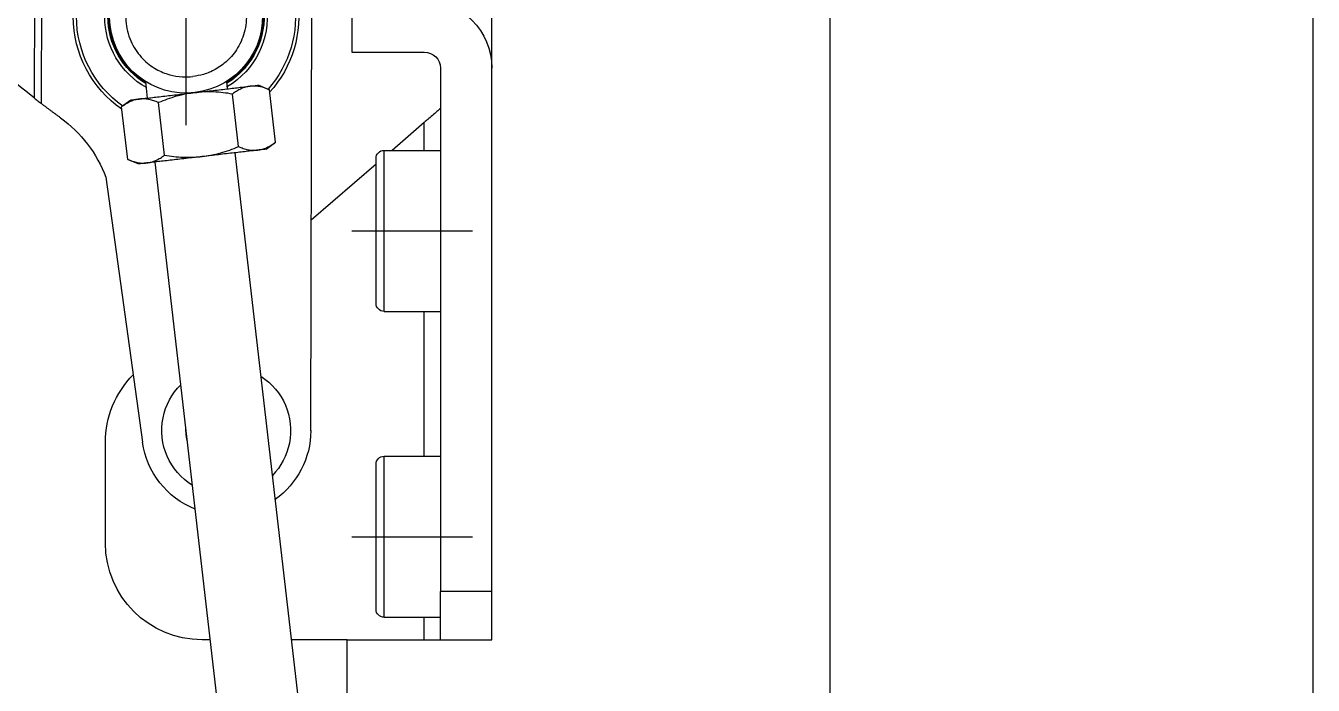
# Model space of a CAD drawing. Header units: millimetres. Extents: x -73584 to -37571, y -61249 to -50748.
# Drawn here: x -48039.7 to -47959.7, y -54371 to -54330 of the extents above; entities that cross this region are included whole.
import ezdxf

# ---------------------------------------------------------------- set-up
doc = ezdxf.new("R2010")
doc.units = ezdxf.units.MM
doc.header["$LTSCALE"] = 200
doc.linetypes.add('DOT_CENTER', pattern=[14, 12, -1, 0, -1])
doc.layers.add('1', color=7, linetype='Continuous')

# ---------------------------------------------------------------- blocks, each defined once
blk = doc.blocks.new('23-D0471-A_MALE-KINGPIN_STACKING_Absen__108', base_point=(442.3, -173.5))
at = {"color": 7, "linetype": 'Continuous'}
for p, q in [((504.8, -113.5), (504.8, -118.3)), ((508.8, -113.5), (504.8, -113.5)), ((504.8, -118.3), (504.8, -119.3)), ((504.8, -119.3), (504.8, -122.5)), ((469.3, -122.5), (464.8, -122.5)), ((471.8, -122.5), (469.3, -122.5)), ((501.8, -122.5), (471.8, -122.5)), ((504.8, -122.5), (501.8, -122.5)), ((508.8, -173.5), (460.8, -173.5))]:
    blk.add_line(p, q, dxfattribs=at)
blk = doc.blocks.new('23-D0472-A_BACK-LADDER_STACKING_Absen__109', base_point=(-490.2, -173.5))
at = {"layer": '1', "color": 1, "linetype": 'DOT_CENTER'}
blk.add_line((511.8, -143.5), (-492.2, -143.5), dxfattribs=at)
blk = doc.blocks.new('PH_23_LADDER-1m-KOLOM_STACKING_Absen__110', base_point=(-490.2, -173.5))
for name, p in [('23-D0472-A_BACK-LADDER_STACKING_Absen__109', (-490.2, -173.5)), ('23-D0471-A_MALE-KINGPIN_STACKING_Absen__108', (442.3, -173.5))]:
    blk.add_blockref(name, p)
blk = doc.blocks.new('23-A0235-B_WELDING-ASSEMBLY_LADDER-1m_STACKING_Absen__111', base_point=(-490.2, -423.5))
blk.add_blockref('PH_23_LADDER-1m-KOLOM_STACKING_Absen__110', (-490.2, -173.5))
blk = doc.blocks.new('LOW-HEAD-SOCKET-CAP-SCREW_DIN-7984_M6x10_A2-70_STAINLESS-STEEL_3__118', base_point=(493.4, -119.3))
at = {"color": 7, "linetype": 'Continuous'}
for p, q in [((493.4, -115.8), (493.4, -119.3)), ((496.4, -115.3), (493.9, -115.3)), ((498.4, -115.3), (496.4, -115.3)), ((500.4, -115.3), (498.4, -115.3)), ((502.9, -115.3), (500.4, -115.3)), ((503.4, -115.8), (503.4, -119.3)), ((493.4, -119.3), (495.4, -119.3)), ((495.4, -119.3), (498.4, -119.3)), ((498.4, -119.3), (501.4, -119.3)), ((501.4, -119.3), (501.8, -119.3)), ((503.4, -119.3), (501.8, -119.3))]:
    blk.add_line(p, q, dxfattribs=at)
at = {"color": 140, "linetype": 'Continuous'}
for p, q in [((498.4, -115.8), (493.4, -115.8)), ((503.4, -115.8), (498.4, -115.8))]:
    blk.add_line(p, q, dxfattribs=at)
at = {"color": 7, "linetype": 'Continuous'}
for centre, start, end in [((493.9, -115.8), 90, 180), ((502.9, -115.8), 0, 90)]:
    blk.add_arc(centre, 0.5, start, end, dxfattribs=at)
at = {"layer": '1', "color": 1, "linetype": 'DOT_CENTER'}
blk.add_line((498.4, -113.8), (498.4, -121.3), dxfattribs=at)
blk = doc.blocks.new('LOW-HEAD-SOCKET-CAP-SCREW_DIN-7984_M6x10_A2-70_STAINLESS-STEEL__119', base_point=(493.4, -119.3))
at = {"color": 7, "linetype": 'Continuous'}
for p, q in [((493.4, -115.8), (493.4, -119.3)), ((496.4, -115.3), (493.9, -115.3)), ((498.4, -115.3), (496.4, -115.3)), ((500.4, -115.3), (498.4, -115.3)), ((502.9, -115.3), (500.4, -115.3)), ((503.4, -115.8), (503.4, -119.3)), ((493.4, -119.3), (495.4, -119.3)), ((495.4, -119.3), (498.4, -119.3)), ((498.4, -119.3), (501.4, -119.3)), ((501.4, -119.3), (501.8, -119.3)), ((503.4, -119.3), (501.8, -119.3))]:
    blk.add_line(p, q, dxfattribs=at)
at = {"color": 140, "linetype": 'Continuous'}
for p, q in [((498.4, -115.8), (493.4, -115.8)), ((503.4, -115.8), (498.4, -115.8))]:
    blk.add_line(p, q, dxfattribs=at)
at = {"color": 7, "linetype": 'Continuous'}
for centre, start, end in [((493.9, -115.8), 90, 180), ((502.9, -115.8), 0, 90)]:
    blk.add_arc(centre, 0.5, start, end, dxfattribs=at)
blk = doc.blocks.new('LOW-HEAD-SOCKET-CAP-SCREW_DIN-7984_M6x10_A2-70_STAINLESS-STEEL_2__120', base_point=(474.4, -119.3))
at = {"color": 7, "linetype": 'Continuous'}
for p, q in [((474.4, -115.8), (474.4, -116.296)), ((475.262, -115.3), (474.9, -115.3)), ((477.4, -115.3), (475.262, -115.3)), ((479.4, -115.3), (477.4, -115.3)), ((481.4, -115.3), (479.4, -115.3)), ((483.9, -115.3), (481.4, -115.3)), ((484.4, -115.8), (484.4, -119.3)), ((474.4, -116.296), (474.4, -119.3)), ((474.4, -119.3), (476.4, -119.3)), ((476.4, -119.3), (479.4, -119.3)), ((479.4, -119.3), (482.4, -119.3)), ((482.4, -119.3), (484.4, -119.3))]:
    blk.add_line(p, q, dxfattribs=at)
at = {"color": 140, "linetype": 'Continuous'}
for p, q in [((474.829, -115.8), (474.4, -115.8)), ((479.4, -115.8), (474.829, -115.8)), ((484.4, -115.8), (479.4, -115.8))]:
    blk.add_line(p, q, dxfattribs=at)
at = {"color": 7, "linetype": 'Continuous'}
for centre, start, end in [((474.9, -115.8), 90, 180), ((483.9, -115.8), 0, 90)]:
    blk.add_arc(centre, 0.5, start, end, dxfattribs=at)
at = {"layer": '1', "color": 1, "linetype": 'DOT_CENTER'}
blk.add_line((479.4, -113.8), (479.4, -121.3), dxfattribs=at)
blk = doc.blocks.new('LOW-HEAD-SOCKET-CAP-SCREW_DIN-7984_M6x10_A2-70_STAINLESS-STEEL_4__121', base_point=(474.4, -119.3))
at = {"color": 7, "linetype": 'Continuous'}
for p, q in [((474.4, -115.8), (474.4, -116.296)), ((475.262, -115.3), (474.9, -115.3)), ((477.4, -115.3), (475.262, -115.3)), ((479.4, -115.3), (477.4, -115.3)), ((481.4, -115.3), (479.4, -115.3)), ((483.9, -115.3), (481.4, -115.3)), ((484.4, -115.8), (484.4, -119.3)), ((474.4, -116.296), (474.4, -119.3)), ((474.4, -119.3), (476.4, -119.3)), ((476.4, -119.3), (479.4, -119.3)), ((479.4, -119.3), (482.4, -119.3)), ((482.4, -119.3), (484.4, -119.3))]:
    blk.add_line(p, q, dxfattribs=at)
at = {"color": 140, "linetype": 'Continuous'}
for p, q in [((474.829, -115.8), (474.4, -115.8)), ((479.4, -115.8), (474.829, -115.8)), ((484.4, -115.8), (479.4, -115.8))]:
    blk.add_line(p, q, dxfattribs=at)
at = {"color": 7, "linetype": 'Continuous'}
for centre, start, end in [((474.9, -115.8), 90, 180), ((483.9, -115.8), 0, 90)]:
    blk.add_arc(centre, 0.5, start, end, dxfattribs=at)
blk = doc.blocks.new('23-D0511-A_CLAMP-WASHER_Absen-M2_9_2__122', base_point=(460.029, -110.503))
at = {"color": 7, "linetype": 'Continuous'}
for radius, start, end in [(7, 90, 129.04286), (6.8, 90, 129.51549), (7, 34.68016, 90), (6.8, 35.28428, 90), (5.05, 90, 137.63985), (4.85, 90, 135.91987), (5.05, 29.14682, 90), (4.85, 30.86679, 90), (5.05, 197.3346, 329.45207), (4.85, 198.38801, 328.39866), (7, 209.93746, 312.10651), (6.8, 211.19679, 311.50238)]:
    blk.add_arc((466.095, -103.503), radius, start, end, dxfattribs=at)
blk = doc.blocks.new('23-D0511-A_CLAMP-WASHER_Absen-M2_9__123', base_point=(460.029, -110.503))
at = {"color": 7, "linetype": 'Continuous'}
for radius, start, end in [(7, 90, 129.04286), (6.8, 90, 129.51549), (7, 34.68016, 90), (6.8, 35.28428, 90), (5.05, 90, 137.63985), (4.85, 90, 135.91987), (5.05, 29.14682, 90), (4.85, 30.86679, 90), (5.05, 197.3346, 329.45207), (4.85, 198.38801, 328.39866), (7, 209.93746, 312.10651), (6.8, 211.19679, 311.50238)]:
    blk.add_arc((466.095, -103.503), radius, start, end, dxfattribs=at)
blk = doc.blocks.new('DEFAULT__124', base_point=(488.428, -110))
at = {"color": 7, "linetype": 'Continuous'}
for start, end in [(101.35266, 135.18665), (31.60001, 101.35266), (212.55421, 281.35266), (281.35266, 314.23246)]:
    blk.add_arc((491.8, -106), 4, start, end, dxfattribs=at)
at = {"color": 140, "linetype": 'Continuous'}
blk.add_spline([(492.442, -103.584), (492.346, -103.56), (492.252, -103.541), (492.159, -103.526), (492.069, -103.514), (491.98, -103.507), (491.894, -103.502), (491.809, -103.5), (491.727, -103.501)], degree=3, dxfattribs=at)
blk = doc.blocks.new('DEFAULT_4__125', base_point=(470.353, -109.056))
at = {"color": 7, "linetype": 'Continuous'}
for p, q in [((471.273, -100.076), (471.7, -99.502)), ((474.963, -99.88), (471.7, -99.502)), ((475.247, -100.536), (474.963, -99.88)), ((474.698, -102.174), (471.434, -101.796)), ((474.166, -106.762), (470.902, -106.384)), ((470.353, -108.023), (470.637, -108.678)), ((473.9, -109.056), (470.637, -108.678)), ((474.327, -108.483), (473.9, -109.056))]:
    blk.add_line(p, q, dxfattribs=at)
for points in [[(471.212, -100.608), (471.27, -100.32), (471.375, -100.04), (471.52, -99.767), (471.7, -99.502)], [(474.963, -99.88), (475.077, -100.179), (475.157, -100.477), (475.194, -100.774), (475.185, -101.068)], [(471.212, -100.608), (471.179, -100.887), (471.14, -101.227), (471.094, -101.621), (471.043, -102.062), (470.988, -102.539), (470.93, -103.038), (470.872, -103.546), (470.813, -104.049)], [(471.434, -101.796), (471.32, -101.497), (471.24, -101.199), (471.203, -100.902), (471.212, -100.608)], [(471.273, -100.076), (471.266, -100.143), (471.258, -100.211), (471.242, -100.345), (471.212, -100.608)], [(475.185, -101.068), (475.212, -100.839), (475.231, -100.676), (475.239, -100.606), (475.247, -100.536)], [(475.185, -101.068), (475.127, -101.356), (475.022, -101.636), (474.877, -101.909), (474.698, -102.174)], [(474.787, -104.509), (474.845, -104.006), (474.904, -103.499), (474.962, -102.999), (475.017, -102.523), (475.068, -102.081), (475.114, -101.687), (475.153, -101.348), (475.185, -101.068)], [(470.895, -103.493), (470.966, -103.193), (471.045, -102.896), (471.223, -102.34), (471.434, -101.796)], [(474.698, -102.174), (474.779, -102.751), (474.825, -103.334), (474.829, -103.923), (474.787, -104.509)], [(470.813, -104.049), (470.851, -103.771), (470.895, -103.493)], [(470.813, -104.049), (470.755, -104.552), (470.696, -105.06), (470.638, -105.559), (470.583, -106.036), (470.532, -106.477), (470.486, -106.872), (470.447, -107.211), (470.415, -107.49)], [(470.902, -106.384), (470.821, -105.802), (470.775, -105.216), (470.771, -104.632), (470.813, -104.049)], [(474.787, -104.509), (474.695, -105.086), (474.558, -105.654), (474.379, -106.214), (474.166, -106.762)], [(474.388, -107.95), (474.421, -107.671), (474.46, -107.332), (474.506, -106.937), (474.557, -106.496), (474.612, -106.019), (474.67, -105.52), (474.728, -105.013), (474.787, -104.509)], [(470.415, -107.49), (470.473, -107.203), (470.578, -106.922), (470.723, -106.649), (470.902, -106.384)], [(474.166, -106.762), (474.28, -107.061), (474.36, -107.359), (474.397, -107.656), (474.388, -107.95)], [(470.415, -107.49), (470.391, -107.692), (470.369, -107.882), (470.361, -107.953), (470.353, -108.023)], [(470.637, -108.678), (470.523, -108.379), (470.443, -108.081), (470.406, -107.785), (470.415, -107.49)], [(474.388, -107.95), (474.33, -108.238), (474.225, -108.519), (474.08, -108.792), (473.9, -109.056)], [(474.327, -108.483), (474.334, -108.415), (474.342, -108.347), (474.364, -108.157), (474.388, -107.95)]]:
    blk.add_spline(points, degree=3, dxfattribs=at)
blk = doc.blocks.new('DEFAULT_3__126', base_point=(470.353, -109.056))
at = {"color": 7, "linetype": 'Continuous'}
for p, q in [((471.273, -100.076), (471.7, -99.502)), ((474.963, -99.88), (471.7, -99.502)), ((475.247, -100.536), (474.963, -99.88)), ((474.698, -102.174), (471.434, -101.796)), ((474.166, -106.762), (470.902, -106.384)), ((470.353, -108.023), (470.637, -108.678)), ((473.9, -109.056), (470.637, -108.678)), ((474.327, -108.483), (473.9, -109.056))]:
    blk.add_line(p, q, dxfattribs=at)
for points in [[(471.212, -100.608), (471.27, -100.32), (471.375, -100.04), (471.52, -99.767), (471.7, -99.502)], [(474.963, -99.88), (475.077, -100.179), (475.157, -100.477), (475.194, -100.774), (475.185, -101.068)], [(471.212, -100.608), (471.179, -100.887), (471.14, -101.227), (471.094, -101.621), (471.043, -102.062), (470.988, -102.539), (470.93, -103.038), (470.872, -103.546), (470.813, -104.049)], [(471.434, -101.796), (471.32, -101.497), (471.24, -101.199), (471.203, -100.902), (471.212, -100.608)], [(471.273, -100.076), (471.266, -100.143), (471.258, -100.211), (471.242, -100.345), (471.212, -100.608)], [(475.185, -101.068), (475.212, -100.839), (475.231, -100.676), (475.239, -100.606), (475.247, -100.536)], [(475.185, -101.068), (475.127, -101.356), (475.022, -101.636), (474.877, -101.909), (474.698, -102.174)], [(474.787, -104.509), (474.845, -104.006), (474.904, -103.499), (474.962, -102.999), (475.017, -102.523), (475.068, -102.081), (475.114, -101.687), (475.153, -101.348), (475.185, -101.068)], [(470.895, -103.493), (470.966, -103.193), (471.045, -102.896), (471.223, -102.34), (471.434, -101.796)], [(474.698, -102.174), (474.779, -102.751), (474.825, -103.334), (474.829, -103.923), (474.787, -104.509)], [(470.813, -104.049), (470.851, -103.771), (470.895, -103.493)], [(470.813, -104.049), (470.755, -104.552), (470.696, -105.06), (470.638, -105.559), (470.583, -106.036), (470.532, -106.477), (470.486, -106.872), (470.447, -107.211), (470.415, -107.49)], [(470.902, -106.384), (470.821, -105.802), (470.775, -105.216), (470.771, -104.632), (470.813, -104.049)], [(474.787, -104.509), (474.695, -105.086), (474.558, -105.654), (474.379, -106.214), (474.166, -106.762)], [(474.388, -107.95), (474.421, -107.671), (474.46, -107.332), (474.506, -106.937), (474.557, -106.496), (474.612, -106.019), (474.67, -105.52), (474.728, -105.013), (474.787, -104.509)], [(470.415, -107.49), (470.473, -107.203), (470.578, -106.922), (470.723, -106.649), (470.902, -106.384)], [(474.166, -106.762), (474.28, -107.061), (474.36, -107.359), (474.397, -107.656), (474.388, -107.95)], [(470.415, -107.49), (470.391, -107.692), (470.369, -107.882), (470.361, -107.953), (470.353, -108.023)], [(470.637, -108.678), (470.523, -108.379), (470.443, -108.081), (470.406, -107.785), (470.415, -107.49)], [(474.388, -107.95), (474.33, -108.238), (474.225, -108.519), (474.08, -108.792), (473.9, -109.056)], [(474.327, -108.483), (474.334, -108.415), (474.342, -108.347), (474.364, -108.157), (474.388, -107.95)]]:
    blk.add_spline(points, degree=3, dxfattribs=at)
blk = doc.blocks.new('DEFAULT_6__128', base_point=(444.092, -112.8))
at = {"color": 7, "linetype": 'Continuous'}
for p, q in [((444.437, -99.03), (445.545, -98.152)), ((445.545, -98.152), (444.97, -103.119)), ((456.749, -99.45), (445.545, -98.152)), ((462.737, -100.143), (461.716, -100.025)), ((471.153, -101.118), (470.132, -101)), ((444.092, -102.011), (444.97, -103.119)), ((523.524, -107.184), (475.126, -101.578)), ((456.174, -104.417), (444.97, -103.119)), ((461.602, -105.045), (461.141, -104.992)), ((470.578, -106.085), (470.116, -106.031)), ((522.949, -112.151), (474.551, -106.545)), ((528.988, -107.817), (523.524, -107.184)), ((528.412, -112.783), (522.949, -112.151))]:
    blk.add_line(p, q, dxfattribs=at)
at = {"color": 140, "linetype": 'Continuous'}
for p, q in [((523.237, -109.667), (523.524, -107.184)), ((522.949, -112.151), (523.237, -109.667))]:
    blk.add_line(p, q, dxfattribs=at)
at = {"color": 7, "linetype": 'Continuous'}
blk.add_arc((528.7, -110.3), 2.5, 263.39333, 83.39333, dxfattribs=at)
blk.add_spline([(444.092, -102.011), (444.095, -101.981), (444.099, -101.952), (444.112, -101.838), (444.126, -101.719), (444.134, -101.65), (444.146, -101.544), (444.163, -101.398), (444.185, -101.209), (444.197, -101.103), (444.215, -100.949), (444.237, -100.754), (444.264, -100.521), (444.306, -100.164), (444.344, -99.832), (444.378, -99.541), (444.403, -99.322), (444.418, -99.192), (444.43, -99.089), (444.434, -99.06), (444.437, -99.03)], degree=3, dxfattribs=at)
blk = doc.blocks.new('DEFAULT_9__129', base_point=(465.1, -122.5))
at = {"color": 7, "linetype": 'Continuous'}
for p, q in [((498.8, -98.5), (492.542, -98.5)), ((504.8, -105.015), (504.8, -104.5)), ((504.8, -113.5), (504.8, -110.049)), ((475.262, -115.3), (478.743, -111.277)), ((504.8, -113.5), (504.8, -118.3)), ((465.1, -118.3), (465.1, -113.8)), ((465.1, -113.8), (468.3, -113.8)), ((468.3, -113.8), (468.3, -118.3)), ((472.665, -118.3), (474.4, -116.296)), ((504.8, -118.3), (504.8, -119.3)), ((469.3, -119.3), (471.8, -119.3)), ((471.8, -119.3), (474.4, -119.3)), ((474.4, -119.3), (476.4, -119.3)), ((476.4, -119.3), (479.4, -119.3)), ((479.4, -119.3), (482.4, -119.3)), ((482.4, -119.3), (484.4, -119.3)), ((484.4, -119.3), (493.4, -119.3)), ((493.4, -119.3), (495.4, -119.3)), ((495.4, -119.3), (498.4, -119.3)), ((498.4, -119.3), (501.4, -119.3)), ((501.4, -119.3), (501.8, -119.3)), ((503.4, -119.3), (501.8, -119.3)), ((504.8, -119.3), (503.4, -119.3)), ((504.8, -119.3), (504.8, -122.5)), ((471.8, -122.5), (469.3, -122.5)), ((501.8, -122.5), (471.8, -122.5)), ((504.8, -122.5), (501.8, -122.5))]:
    blk.add_line(p, q, dxfattribs=at)
at = {"color": 140, "linetype": 'Continuous'}
for p, q in [((474.4, -118.3), (472.665, -118.3)), ((493.4, -118.3), (484.4, -118.3)), ((504.8, -118.3), (503.4, -118.3)), ((501.8, -122.5), (501.8, -119.3))]:
    blk.add_line(p, q, dxfattribs=at)
at = {"color": 7, "linetype": 'Continuous'}
for centre, radius, start, end in [((492.542, -104.5), 6, 90, 134.49955), ((498.8, -104.5), 6, 0, 90), ((469.3, -118.3), 4.2, 180, 270), ((469.3, -118.3), 1, 180, 270)]:
    blk.add_arc(centre, radius, start, end, dxfattribs=at)
blk.add_spline([(471.8, -119.3), (471.984, -119.087), (472.23, -118.804), (472.479, -118.516), (472.665, -118.3)], degree=3, dxfattribs=at)
blk = doc.blocks.new('DEFAULT_7__131', base_point=(461.345, -108.253))
at = {"color": 7, "linetype": 'Continuous'}
for start, end in [(353.39333, 173.39333), (173.39333, 353.39333)]:
    blk.add_arc((466.095, -103.503), 4.75, start, end, dxfattribs=at)
for points in [[(462.37, -103.071), (462.505, -102.416), (462.81, -101.694), (463.344, -100.954), (464.149, -100.297), (465.261, -99.848), (466.526, -99.778), (467.742, -100.135), (468.722, -100.827), (469.355, -101.65), (469.706, -102.492), (469.838, -103.266), (469.82, -103.934)], [(462.37, -103.071), (462.352, -103.74), (462.484, -104.513), (462.835, -105.355), (463.468, -106.179), (464.448, -106.87), (465.663, -107.228), (466.929, -107.158), (468.041, -106.708), (468.845, -106.051), (469.38, -105.312), (469.684, -104.589), (469.82, -103.934)]]:
    blk.add_spline(points, degree=3, dxfattribs=at)
at = {"layer": '1', "color": 1, "linetype": 'DOT_CENTER'}
for p, q in [((466.095, -96.753), (466.095, -110.253)), ((472.845, -103.503), (459.345, -103.503))]:
    blk.add_line(p, q, dxfattribs=at)
blk = doc.blocks.new('DEFAULT_8__132', base_point=(389.672, -111.324))
at = {"color": 7, "linetype": 'Continuous'}
for p, q in [((389.686, -81.277), (389.672, -74.459)), ((438.859, -87.141), (439.318, -87.556)), ((442.663, -93.664), (442.758, -94.152)), ((444.168, -101.352), (442.84, -94.568)), ((476.072, -98.522), (492.52, -100.8)), ((491.811, -111.25), (455.611, -111.324))]:
    blk.add_line(p, q, dxfattribs=at)
at = {"color": 140, "linetype": 'Continuous'}
for p, q in [((464.52, -87.088), (438.859, -87.141)), ((439.318, -87.556), (464.989, -87.503)), ((471.165, -94.094), (442.758, -94.152)), ((442.84, -94.568), (471.487, -94.509))]:
    blk.add_line(p, q, dxfattribs=at)
at = {"color": 7, "linetype": 'Continuous'}
for centre, radius, start, end in [((430.641, -125.875), 51.5, 48.86403, 87.15134), ((431.377, -95.874), 11.5, 49.41124, 80.77446), ((431.377, -95.874), 11.5, 11.0785, 46.3299), ((430.641, -125.875), 51.5, 38.10536, 48.16735), ((478.867, -91.026), 8, 215.85217, 249.55235), ((491.8, -106), 5.25, 21.50803, 82.11743), ((455.587, -99.824), 11.5, 192.75268, 270.11743), ((491.8, -106), 5.25, 270.11743, 324.63326)]:
    blk.add_arc(centre, radius, start, end, dxfattribs=at)
for points in [[(464.989, -87.503), (464.758, -87.297), (464.52, -87.088)], [(442.758, -94.152), (442.768, -94.202), (442.778, -94.252), (442.788, -94.303), (442.798, -94.355), (442.808, -94.408), (442.819, -94.461), (442.829, -94.515), (442.84, -94.568)], [(471.165, -94.094), (471.244, -94.195), (471.324, -94.298), (471.405, -94.403), (471.487, -94.509)], [(472.383, -95.712), (472.273, -95.56), (472.162, -95.409), (472.051, -95.258), (471.939, -95.107), (471.827, -94.957), (471.714, -94.808), (471.601, -94.658), (471.487, -94.509)], [(462.674, -100.136), (463.481, -99.477), (464.478, -98.983), (465.608, -98.728), (466.781, -98.752), (467.893, -99.053), (468.86, -99.579), (469.631, -100.257), (470.195, -101.007)], [(461.547, -105.039), (462.007, -106.019), (462.787, -106.98), (463.913, -107.777), (465.318, -108.239), (466.837, -108.243), (468.249, -107.792), (469.382, -106.999), (470.171, -106.038)]]:
    blk.add_spline(points, degree=3, dxfattribs=at)
blk = doc.blocks.new('23-B0027-A_CLAMP-HS-431-STAINLESS-STEEL__134', base_point=(384.47, -122.5))
for name, p in [('DEFAULT_8__132', (389.672, -111.324)), ('DEFAULT_7__131', (461.345, -108.253)), ('DEFAULT_6__128', (444.092, -112.8)), ('DEFAULT_9__129', (465.1, -122.5)), ('DEFAULT_4__125', (470.353, -109.056)), ('DEFAULT_3__126', (470.353, -109.056)), ('DEFAULT__124', (488.428, -110))]:
    blk.add_blockref(name, p)
blk = doc.blocks.new('23-A0267-A_CLAMP_STACKING_Absen_2__135', base_point=(384.47, -122.5))
for name, p in [('23-B0027-A_CLAMP-HS-431-STAINLESS-STEEL__134', (384.47, -122.5)), ('23-D0511-A_CLAMP-WASHER_Absen-M2_9_2__122', (460.029, -110.503)), ('23-D0511-A_CLAMP-WASHER_Absen-M2_9__123', (460.029, -110.503)), ('LOW-HEAD-SOCKET-CAP-SCREW_DIN-7984_M6x10_A2-70_STAINLESS-STEEL_2__120', (474.4, -119.3)), ('LOW-HEAD-SOCKET-CAP-SCREW_DIN-7984_M6x10_A2-70_STAINLESS-STEEL_3__118', (493.4, -119.3)), ('LOW-HEAD-SOCKET-CAP-SCREW_DIN-7984_M6x10_A2-70_STAINLESS-STEEL_4__121', (474.4, -119.3)), ('LOW-HEAD-SOCKET-CAP-SCREW_DIN-7984_M6x10_A2-70_STAINLESS-STEEL__119', (493.4, -119.3))]:
    blk.add_blockref(name, p)
blk = doc.blocks.new('23-A0225-B_LADDER-1m_STACKING_Absen__136', base_point=(-490.2, -463.625))
for name, p in [('23-A0267-A_CLAMP_STACKING_Absen_2__135', (384.47, -122.5)), ('23-A0235-B_WELDING-ASSEMBLY_LADDER-1m_STACKING_Absen__111', (-490.2, -423.5))]:
    blk.add_blockref(name, p)
blk = doc.blocks.new('*u405')
blk.add_blockref('23-A0225-B_LADDER-1m_STACKING_Absen__136', (61276.014, -511.734))

msp = doc.modelspace()

# ---------------------------------------------------------------- block references
at = {"color": 1, "xscale": -1, "rotation": 90}
msp.add_blockref('*u405', (-48181.319, 7902.855), dxfattribs=at)

doc.saveas('drawing.dxf')
